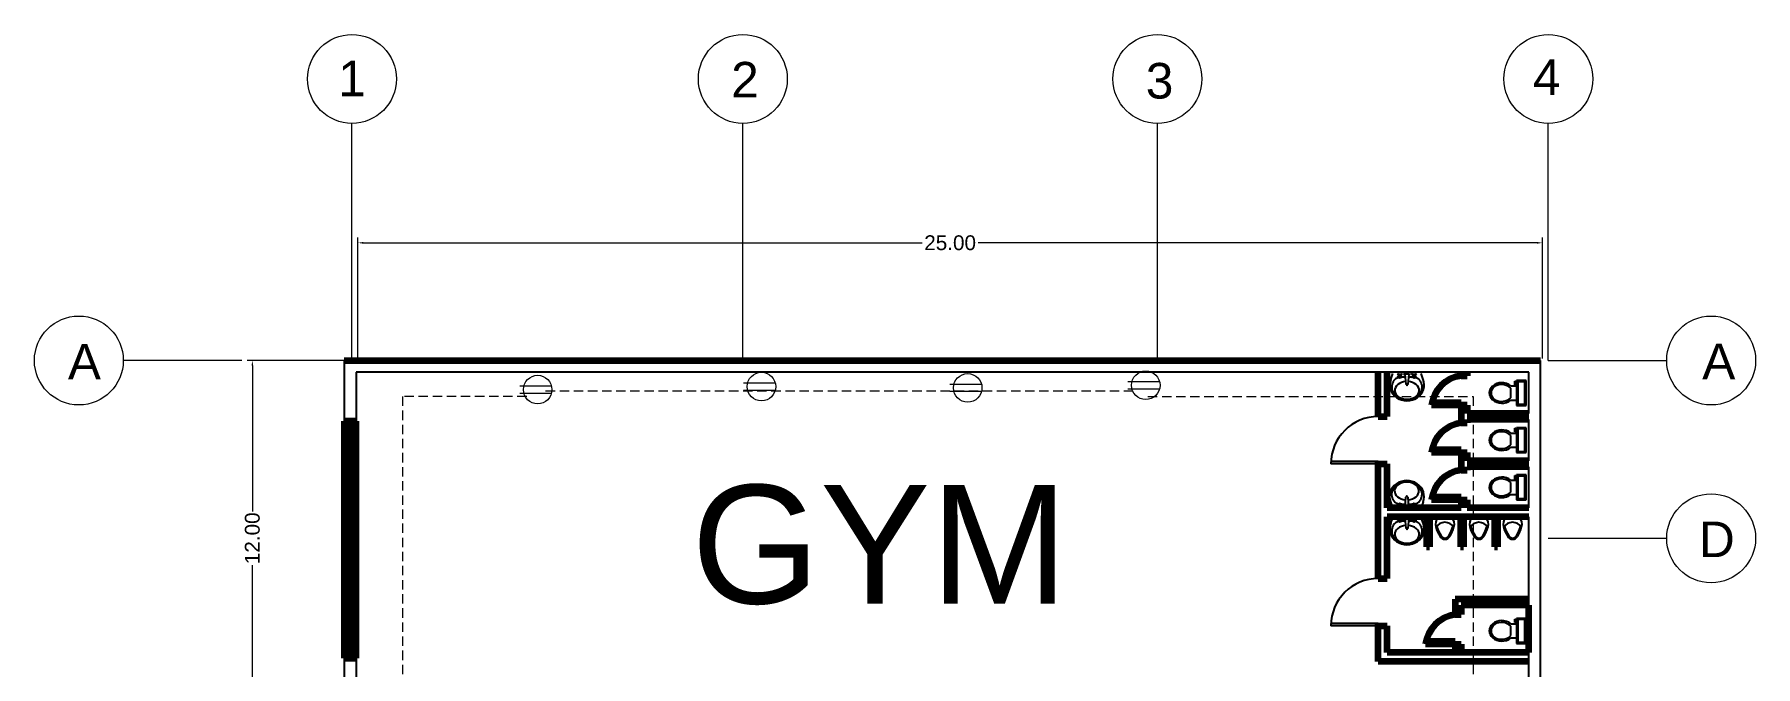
# Model space of a CAD drawing. Header units: millimetres. Extents: x 2391 to 3323, y 1596 to 2537.
# Drawn here: x 2747.3 to 2805.4, y 2285.2 to 2306.5 of the extents above; entities that cross this region are included whole.
import ezdxf

# ---------------------------------------------------------------- set-up
doc = ezdxf.new("R2010")
doc.units = ezdxf.units.MM
doc.linetypes.add('DASHED2', pattern=[9.525, 6.35, -3.175])
doc.layers.get('Defpoints').update_dxf_attribs({"color": 115})
for name, color, linetype in [('dimensions', 203, 'Continuous'), ('doors', 31, 'Continuous'), ('doors and windows schedule', 11, 'Continuous'), ('Electrical symbols', 81, 'Continuous'), ('exterior wall', 140, 'Continuous'), ('interior wall', 191, 'Continuous'), ('Lightning text', 211, 'Continuous'), ('TEXT', 130, 'Continuous'), ('windows', 241, 'Continuous')]:
    doc.layers.add(name, color=color, linetype=linetype)
doc.styles.get("Standard").update_dxf_attribs({"font": 'arial.ttf'})

msp = doc.modelspace()

# ---------------------------------------------------------------- linework, layer by layer
at = {"color": 0, "linetype": 'ByBlock'}
for p, q in [((2793.068, 2294.84), (2793.133, 2295.036)), ((2793.127, 2294.719), (2793.12, 2294.696)), ((2793.136, 2294.74), (2793.127, 2294.719)), ((2793.145, 2294.76), (2793.136, 2294.74)), ((2793.136, 2294.74), (2793.136, 2294.74)), ((2793.155, 2294.778), (2793.145, 2294.76)), ((2793.166, 2294.795), (2793.155, 2294.778)), ((2793.178, 2294.81), (2793.166, 2294.795)), ((2793.191, 2294.824), (2793.178, 2294.81)), ((2793.204, 2294.837), (2793.191, 2294.824)), ((2793.218, 2294.848), (2793.204, 2294.837)), ((2793.233, 2294.858), (2793.218, 2294.848)), ((2793.248, 2294.867), (2793.233, 2294.858)), ((2793.233, 2294.858), (2793.233, 2294.858)), ((2793.264, 2294.875), (2793.248, 2294.867)), ((2793.281, 2294.882), (2793.264, 2294.875)), ((2793.279, 2295.036), (2793.297, 2295.025)), ((2793.297, 2294.889), (2793.281, 2294.882)), ((2793.297, 2295.025), (2793.313, 2295.019)), ((2793.315, 2294.894), (2793.297, 2294.889)), ((2793.3, 2294.936), (2793.298, 2294.929)), ((2793.298, 2294.929), (2793.3, 2294.921)), ((2793.305, 2294.942), (2793.3, 2294.936)), ((2793.3, 2294.921), (2793.305, 2294.916)), ((2793.313, 2294.944), (2793.305, 2294.942)), ((2793.305, 2294.916), (2793.313, 2294.914)), ((2793.313, 2295.019), (2793.433, 2295.019)), ((2793.326, 2295.013), (2793.313, 2295.019)), ((2793.32, 2294.942), (2793.313, 2294.944)), ((2793.313, 2294.914), (2793.32, 2294.916)), ((2793.332, 2294.898), (2793.315, 2294.894)), ((2793.326, 2294.936), (2793.32, 2294.942)), ((2793.32, 2294.916), (2793.326, 2294.921)), ((2793.337, 2295.005), (2793.326, 2295.013)), ((2793.343, 2294.936), (2793.326, 2294.936)), ((2793.328, 2294.929), (2793.326, 2294.936)), ((2793.326, 2294.921), (2793.328, 2294.929)), ((2793.343, 2294.921), (2793.326, 2294.921)), ((2793.349, 2294.902), (2793.332, 2294.898)), ((2793.345, 2294.993), (2793.337, 2295.005)), ((2793.403, 2294.996), (2793.343, 2294.996)), ((2793.345, 2294.944), (2793.343, 2294.929)), ((2793.343, 2294.929), (2793.345, 2294.913)), ((2793.349, 2294.98), (2793.345, 2294.993)), ((2793.35, 2294.959), (2793.345, 2294.944)), ((2793.345, 2294.913), (2793.35, 2294.899)), ((2793.35, 2294.966), (2793.349, 2294.98)), ((2793.395, 2294.966), (2793.35, 2294.966)), ((2793.35, 2294.966), (2793.35, 2294.959)), ((2793.35, 2294.959), (2793.395, 2294.959)), ((2793.35, 2294.899), (2793.361, 2294.893)), ((2793.36, 2294.936), (2793.358, 2294.929)), ((2793.358, 2294.929), (2793.36, 2294.921)), ((2793.365, 2294.942), (2793.36, 2294.936)), ((2793.36, 2294.921), (2793.365, 2294.916)), ((2793.361, 2294.893), (2793.373, 2294.891)), ((2793.373, 2294.944), (2793.365, 2294.942)), ((2793.365, 2294.916), (2793.373, 2294.914)), ((2793.38, 2294.942), (2793.373, 2294.944)), ((2793.373, 2294.914), (2793.38, 2294.916)), ((2793.373, 2294.891), (2793.385, 2294.893)), ((2793.386, 2294.936), (2793.38, 2294.942)), ((2793.38, 2294.916), (2793.386, 2294.921)), ((2793.385, 2294.893), (2793.395, 2294.899)), ((2793.388, 2294.929), (2793.386, 2294.936)), ((2793.386, 2294.921), (2793.388, 2294.929)), ((2793.396, 2294.979), (2793.395, 2294.966)), ((2793.395, 2294.959), (2793.395, 2294.966)), ((2793.401, 2294.944), (2793.395, 2294.959)), ((2793.395, 2294.899), (2793.401, 2294.913)), ((2793.4, 2294.991), (2793.396, 2294.979)), ((2793.402, 2294.909), (2793.399, 2294.909)), ((2793.407, 2295.002), (2793.4, 2294.991)), ((2793.403, 2294.929), (2793.401, 2294.944)), ((2793.401, 2294.913), (2793.403, 2294.929)), ((2793.419, 2294.91), (2793.402, 2294.909)), ((2793.403, 2294.936), (2793.42, 2294.936)), ((2793.42, 2294.921), (2793.403, 2294.921)), ((2793.417, 2295.01), (2793.407, 2295.002)), ((2793.428, 2295.016), (2793.417, 2295.01)), ((2793.42, 2294.936), (2793.418, 2294.929)), ((2793.418, 2294.929), (2793.42, 2294.921)), ((2793.436, 2294.911), (2793.419, 2294.91)), ((2793.425, 2294.942), (2793.42, 2294.936)), ((2793.42, 2294.921), (2793.425, 2294.916)), ((2793.433, 2294.944), (2793.425, 2294.942)), ((2793.425, 2294.916), (2793.433, 2294.914)), ((2793.44, 2295.019), (2793.428, 2295.016)), ((2793.433, 2295.019), (2793.445, 2295.02)), ((2793.44, 2294.942), (2793.433, 2294.944)), ((2793.433, 2294.914), (2793.44, 2294.916)), ((2793.453, 2294.912), (2793.436, 2294.911)), ((2793.446, 2294.936), (2793.44, 2294.942)), ((2793.44, 2294.916), (2793.446, 2294.921)), ((2793.445, 2295.02), (2793.455, 2295.025)), ((2793.448, 2294.929), (2793.446, 2294.936)), ((2793.446, 2294.921), (2793.448, 2294.929)), ((2793.469, 2294.912), (2793.453, 2294.912)), ((2793.455, 2295.025), (2793.465, 2295.036)), ((2793.485, 2294.912), (2793.469, 2294.912)), ((2793.501, 2294.912), (2793.485, 2294.912)), ((2793.495, 2295.036), (2793.496, 2295.029)), ((2793.496, 2295.029), (2793.499, 2295.022)), ((2793.499, 2295.022), (2793.504, 2295.017)), ((2793.501, 2294.912), (2793.501, 2294.912)), ((2793.516, 2294.912), (2793.501, 2294.912)), ((2793.504, 2295.017), (2793.511, 2295.014)), ((2793.511, 2295.014), (2793.518, 2295.014)), ((2793.531, 2294.912), (2793.516, 2294.912)), ((2793.556, 2295.014), (2793.518, 2295.014)), ((2793.546, 2294.912), (2793.531, 2294.912)), ((2793.565, 2294.912), (2793.546, 2294.912)), ((2793.676, 2295.014), (2793.556, 2295.014)), ((2793.585, 2294.676), (2793.556, 2295.014)), ((2793.676, 2295.014), (2793.646, 2294.676)), ((2793.684, 2294.912), (2793.667, 2294.912)), ((2793.676, 2295.014), (2793.706, 2295.014)), ((2793.7, 2294.912), (2793.684, 2294.912)), ((2793.716, 2294.912), (2793.7, 2294.912)), ((2793.706, 2295.014), (2793.713, 2295.013)), ((2793.713, 2295.013), (2793.72, 2295.016)), ((2793.732, 2294.912), (2793.716, 2294.912)), ((2793.72, 2295.016), (2793.725, 2295.022)), ((2793.725, 2295.022), (2793.728, 2295.029)), ((2793.728, 2295.029), (2793.728, 2295.036)), ((2793.747, 2294.912), (2793.732, 2294.912)), ((2793.747, 2294.912), (2793.747, 2294.912)), ((2793.763, 2294.912), (2793.747, 2294.912)), ((2793.759, 2295.036), (2793.777, 2295.025)), ((2793.778, 2294.912), (2793.763, 2294.912)), ((2793.777, 2295.025), (2793.793, 2295.019)), ((2793.78, 2294.936), (2793.778, 2294.929)), ((2793.778, 2294.929), (2793.78, 2294.921)), ((2793.793, 2294.911), (2793.778, 2294.912)), ((2793.786, 2294.942), (2793.78, 2294.936)), ((2793.78, 2294.921), (2793.786, 2294.916)), ((2793.793, 2294.944), (2793.786, 2294.942)), ((2793.786, 2294.916), (2793.793, 2294.914)), ((2793.793, 2295.019), (2793.913, 2295.019)), ((2793.806, 2295.013), (2793.793, 2295.019)), ((2793.801, 2294.942), (2793.793, 2294.944)), ((2793.793, 2294.914), (2793.801, 2294.916)), ((2793.807, 2294.911), (2793.793, 2294.911)), ((2793.806, 2294.936), (2793.801, 2294.942)), ((2793.801, 2294.916), (2793.806, 2294.921)), ((2793.817, 2295.005), (2793.806, 2295.013)), ((2793.808, 2294.929), (2793.806, 2294.936)), ((2793.824, 2294.936), (2793.806, 2294.936)), ((2793.806, 2294.921), (2793.808, 2294.929)), ((2793.824, 2294.921), (2793.806, 2294.921)), ((2793.826, 2294.91), (2793.807, 2294.911)), ((2793.825, 2294.993), (2793.817, 2295.005)), ((2793.883, 2294.996), (2793.823, 2294.996)), ((2793.825, 2294.944), (2793.823, 2294.929)), ((2793.823, 2294.929), (2793.825, 2294.913)), ((2793.83, 2294.98), (2793.825, 2294.993)), ((2793.831, 2294.959), (2793.825, 2294.944)), ((2793.825, 2294.913), (2793.831, 2294.899)), ((2793.831, 2294.966), (2793.83, 2294.98)), ((2793.876, 2294.966), (2793.831, 2294.966)), ((2793.831, 2294.966), (2793.831, 2294.959)), ((2793.831, 2294.959), (2793.876, 2294.959)), ((2793.831, 2294.899), (2793.841, 2294.893)), ((2793.84, 2294.936), (2793.838, 2294.929)), ((2793.838, 2294.929), (2793.84, 2294.921)), ((2793.846, 2294.942), (2793.84, 2294.936)), ((2793.84, 2294.921), (2793.846, 2294.916)), ((2793.841, 2294.893), (2793.853, 2294.891)), ((2793.853, 2294.944), (2793.846, 2294.942)), ((2793.846, 2294.916), (2793.853, 2294.914)), ((2793.861, 2294.942), (2793.853, 2294.944)), ((2793.853, 2294.914), (2793.861, 2294.916)), ((2793.853, 2294.891), (2793.865, 2294.893)), ((2793.866, 2294.936), (2793.861, 2294.942)), ((2793.861, 2294.916), (2793.866, 2294.921)), ((2793.865, 2294.893), (2793.876, 2294.899)), ((2793.868, 2294.929), (2793.866, 2294.936)), ((2793.866, 2294.921), (2793.868, 2294.929)), ((2793.88, 2294.991), (2793.876, 2294.979)), ((2793.876, 2294.979), (2793.876, 2294.966)), ((2793.876, 2294.959), (2793.876, 2294.966)), ((2793.881, 2294.944), (2793.876, 2294.959)), ((2793.876, 2294.899), (2793.881, 2294.913)), ((2793.884, 2294.902), (2793.877, 2294.903)), ((2793.887, 2295.002), (2793.88, 2294.991)), ((2793.883, 2294.929), (2793.881, 2294.944)), ((2793.881, 2294.913), (2793.883, 2294.929)), ((2793.883, 2294.936), (2793.9, 2294.936)), ((2793.9, 2294.921), (2793.883, 2294.921)), ((2793.901, 2294.898), (2793.884, 2294.902)), ((2793.897, 2295.01), (2793.887, 2295.002)), ((2793.908, 2295.016), (2793.897, 2295.01)), ((2793.9, 2294.936), (2793.898, 2294.929)), ((2793.898, 2294.929), (2793.9, 2294.921)), ((2793.906, 2294.942), (2793.9, 2294.936)), ((2793.9, 2294.921), (2793.906, 2294.916)), ((2793.917, 2294.894), (2793.901, 2294.898)), ((2793.913, 2294.944), (2793.906, 2294.942)), ((2793.906, 2294.916), (2793.913, 2294.914)), ((2793.921, 2295.019), (2793.908, 2295.016)), ((2793.913, 2295.019), (2793.925, 2295.02)), ((2793.921, 2294.942), (2793.913, 2294.944)), ((2793.913, 2294.914), (2793.921, 2294.916)), ((2793.934, 2294.889), (2793.917, 2294.894)), ((2793.926, 2294.936), (2793.921, 2294.942)), ((2793.921, 2294.916), (2793.926, 2294.921)), ((2793.925, 2295.02), (2793.935, 2295.025)), ((2793.928, 2294.929), (2793.926, 2294.936)), ((2793.926, 2294.921), (2793.928, 2294.929)), ((2793.951, 2294.882), (2793.934, 2294.889)), ((2793.935, 2295.025), (2793.945, 2295.036)), ((2793.967, 2294.875), (2793.951, 2294.882)), ((2793.983, 2294.867), (2793.967, 2294.875)), ((2793.998, 2294.858), (2793.983, 2294.867)), ((2793.998, 2294.858), (2793.998, 2294.858)), ((2794.013, 2294.848), (2793.998, 2294.858)), ((2794.027, 2294.837), (2794.013, 2294.848)), ((2794.041, 2294.824), (2794.027, 2294.837)), ((2794.053, 2294.81), (2794.041, 2294.824)), ((2794.065, 2294.795), (2794.053, 2294.81)), ((2794.076, 2294.778), (2794.065, 2294.795)), ((2794.086, 2294.76), (2794.076, 2294.778)), ((2794.095, 2294.74), (2794.086, 2294.76)), ((2794.095, 2294.74), (2794.095, 2294.74)), ((2794.104, 2294.719), (2794.095, 2294.74)), ((2794.163, 2294.84), (2794.098, 2295.036)), ((2794.111, 2294.696), (2794.104, 2294.719)), ((2797.257, 2294.782), (2797.297, 2294.782)), ((2797.257, 2294.662), (2797.257, 2294.782)), ((2797.297, 2294.782), (2797.297, 2294.702)), ((2797.317, 2294.802), (2797.317, 2293.962)), ((2797.637, 2294.802), (2797.317, 2294.802)), ((2797.357, 2294.722), (2797.357, 2294.042)), ((2797.557, 2294.762), (2797.397, 2294.762)), ((2797.597, 2294.042), (2797.597, 2294.722)), ((2797.637, 2293.962), (2797.637, 2294.802)), ((2793.1, 2294.594), (2793.099, 2294.581)), ((2793.103, 2294.621), (2793.1, 2294.594)), ((2793.108, 2294.647), (2793.103, 2294.621)), ((2793.113, 2294.672), (2793.108, 2294.647)), ((2793.12, 2294.696), (2793.113, 2294.672)), ((2793.585, 2294.676), (2793.587, 2294.667)), ((2793.587, 2294.667), (2793.591, 2294.658)), ((2793.591, 2294.658), (2793.598, 2294.652)), ((2793.598, 2294.652), (2793.606, 2294.648)), ((2793.606, 2294.648), (2793.616, 2294.646)), ((2793.616, 2294.646), (2793.625, 2294.648)), ((2793.625, 2294.648), (2793.633, 2294.652)), ((2793.633, 2294.652), (2793.64, 2294.658)), ((2793.64, 2294.658), (2793.644, 2294.667)), ((2793.644, 2294.667), (2793.646, 2294.676)), ((2794.118, 2294.672), (2794.111, 2294.696)), ((2794.124, 2294.647), (2794.118, 2294.672)), ((2794.128, 2294.621), (2794.124, 2294.647)), ((2794.131, 2294.594), (2794.128, 2294.621)), ((2794.132, 2294.581), (2794.131, 2294.594)), ((2797.123, 2294.622), (2797.317, 2294.622)), ((2797.123, 2294.222), (2797.123, 2294.542)), ((2797.123, 2294.142), (2797.317, 2294.142)), ((2797.317, 2294.662), (2797.257, 2294.662)), ((2797.297, 2294.702), (2797.317, 2294.702)), ((2797.317, 2293.962), (2797.637, 2293.962)), ((2797.397, 2294.002), (2797.557, 2294.002)), ((2797.123, 2293.03), (2797.317, 2293.03)), ((2797.257, 2293.19), (2797.297, 2293.19)), ((2797.257, 2293.07), (2797.257, 2293.19)), ((2797.317, 2293.07), (2797.257, 2293.07)), ((2797.297, 2293.19), (2797.297, 2293.11)), ((2797.297, 2293.11), (2797.317, 2293.11)), ((2797.317, 2293.21), (2797.317, 2292.37)), ((2797.637, 2293.21), (2797.317, 2293.21)), ((2797.357, 2293.13), (2797.357, 2292.45)), ((2797.557, 2293.17), (2797.397, 2293.17)), ((2797.597, 2292.45), (2797.597, 2293.13)), ((2797.637, 2292.37), (2797.637, 2293.21)), ((2797.123, 2292.63), (2797.123, 2292.95)), ((2797.123, 2292.55), (2797.317, 2292.55)), ((2797.397, 2292.41), (2797.557, 2292.41)), ((2797.317, 2292.37), (2797.637, 2292.37)), ((2797.123, 2291.438), (2797.317, 2291.438)), ((2797.123, 2291.038), (2797.123, 2291.358)), ((2797.257, 2291.598), (2797.297, 2291.598)), ((2797.257, 2291.478), (2797.257, 2291.598)), ((2797.317, 2291.478), (2797.257, 2291.478)), ((2797.297, 2291.598), (2797.297, 2291.518)), ((2797.297, 2291.518), (2797.317, 2291.518)), ((2797.317, 2291.618), (2797.317, 2290.778)), ((2797.637, 2291.618), (2797.317, 2291.618)), ((2797.357, 2291.538), (2797.357, 2290.858)), ((2797.557, 2291.578), (2797.397, 2291.578)), ((2797.597, 2290.858), (2797.597, 2291.538)), ((2797.637, 2290.778), (2797.637, 2291.618)), ((2793.062, 2290.705), (2793.127, 2290.509)), ((2793.093, 2290.964), (2793.094, 2290.951)), ((2793.094, 2290.951), (2793.097, 2290.925)), ((2793.097, 2290.925), (2793.102, 2290.899)), ((2793.102, 2290.899), (2793.107, 2290.874)), ((2793.107, 2290.874), (2793.114, 2290.85)), ((2793.114, 2290.85), (2793.121, 2290.827)), ((2793.121, 2290.827), (2793.13, 2290.805)), ((2793.13, 2290.805), (2793.139, 2290.785)), ((2793.13, 2290.805), (2793.13, 2290.805)), ((2793.139, 2290.785), (2793.149, 2290.767)), ((2793.149, 2290.767), (2793.16, 2290.751)), ((2793.16, 2290.751), (2793.172, 2290.735)), ((2793.172, 2290.735), (2793.185, 2290.721)), ((2793.185, 2290.721), (2793.198, 2290.709)), ((2793.198, 2290.709), (2793.212, 2290.698)), ((2793.212, 2290.698), (2793.227, 2290.687)), ((2793.227, 2290.687), (2793.242, 2290.678)), ((2793.227, 2290.687), (2793.227, 2290.687)), ((2793.242, 2290.678), (2793.258, 2290.67)), ((2793.258, 2290.67), (2793.274, 2290.663)), ((2793.274, 2290.663), (2793.291, 2290.657)), ((2793.291, 2290.657), (2793.308, 2290.652)), ((2793.308, 2290.652), (2793.324, 2290.647)), ((2793.324, 2290.647), (2793.341, 2290.643)), ((2793.341, 2290.643), (2793.348, 2290.642)), ((2793.35, 2290.647), (2793.344, 2290.632)), ((2793.36, 2290.652), (2793.35, 2290.647)), ((2793.372, 2290.654), (2793.36, 2290.652)), ((2793.384, 2290.652), (2793.372, 2290.654)), ((2793.395, 2290.647), (2793.384, 2290.652)), ((2793.4, 2290.632), (2793.395, 2290.647)), ((2793.55, 2290.532), (2793.58, 2290.869)), ((2793.581, 2290.879), (2793.58, 2290.869)), ((2793.585, 2290.887), (2793.581, 2290.879)), ((2793.592, 2290.894), (2793.585, 2290.887)), ((2793.6, 2290.898), (2793.592, 2290.894)), ((2793.61, 2290.899), (2793.6, 2290.898)), ((2793.619, 2290.898), (2793.61, 2290.899)), ((2793.627, 2290.894), (2793.619, 2290.898)), ((2793.634, 2290.887), (2793.627, 2290.894)), ((2793.638, 2290.879), (2793.634, 2290.887)), ((2793.64, 2290.869), (2793.638, 2290.879)), ((2793.64, 2290.869), (2793.67, 2290.532)), ((2793.83, 2290.647), (2793.824, 2290.632)), ((2793.84, 2290.652), (2793.83, 2290.647)), ((2793.852, 2290.654), (2793.84, 2290.652)), ((2793.864, 2290.652), (2793.852, 2290.654)), ((2793.875, 2290.647), (2793.864, 2290.652)), ((2793.88, 2290.632), (2793.875, 2290.647)), ((2793.876, 2290.643), (2793.893, 2290.647)), ((2793.893, 2290.647), (2793.911, 2290.652)), ((2793.911, 2290.652), (2793.928, 2290.657)), ((2793.928, 2290.657), (2793.945, 2290.663)), ((2793.945, 2290.663), (2793.961, 2290.67)), ((2793.961, 2290.67), (2793.977, 2290.678)), ((2793.977, 2290.678), (2793.993, 2290.687)), ((2793.993, 2290.687), (2794.007, 2290.698)), ((2793.993, 2290.687), (2793.993, 2290.687)), ((2794.007, 2290.698), (2794.021, 2290.709)), ((2794.021, 2290.709), (2794.035, 2290.721)), ((2794.035, 2290.721), (2794.047, 2290.735)), ((2794.047, 2290.735), (2794.059, 2290.751)), ((2794.059, 2290.751), (2794.07, 2290.767)), ((2794.07, 2290.767), (2794.08, 2290.785)), ((2794.08, 2290.785), (2794.09, 2290.805)), ((2794.09, 2290.805), (2794.098, 2290.827)), ((2794.09, 2290.805), (2794.09, 2290.805)), ((2794.158, 2290.705), (2794.092, 2290.509)), ((2794.098, 2290.827), (2794.106, 2290.85)), ((2794.106, 2290.85), (2794.112, 2290.874)), ((2794.112, 2290.874), (2794.118, 2290.899)), ((2794.118, 2290.899), (2794.122, 2290.925)), ((2794.122, 2290.925), (2794.125, 2290.951)), ((2794.125, 2290.951), (2794.127, 2290.964)), ((2797.123, 2290.958), (2797.317, 2290.958)), ((2797.317, 2290.778), (2797.637, 2290.778)), ((2797.397, 2290.818), (2797.557, 2290.818)), ((2793.068, 2289.984), (2793.133, 2290.18)), ((2793.279, 2290.18), (2793.297, 2290.169)), ((2793.29, 2290.52), (2793.28, 2290.509)), ((2793.3, 2290.526), (2793.29, 2290.52)), ((2793.299, 2290.624), (2793.297, 2290.617)), ((2793.297, 2290.617), (2793.299, 2290.609)), ((2793.297, 2290.169), (2793.313, 2290.163)), ((2793.3, 2290.08), (2793.298, 2290.073)), ((2793.298, 2290.073), (2793.3, 2290.065)), ((2793.305, 2290.63), (2793.299, 2290.624)), ((2793.299, 2290.609), (2793.305, 2290.604)), ((2793.312, 2290.527), (2793.3, 2290.526)), ((2793.305, 2290.086), (2793.3, 2290.08)), ((2793.3, 2290.065), (2793.305, 2290.06)), ((2793.312, 2290.632), (2793.305, 2290.63)), ((2793.305, 2290.604), (2793.312, 2290.602)), ((2793.305, 2290.527), (2793.317, 2290.529)), ((2793.313, 2290.088), (2793.305, 2290.086)), ((2793.32, 2290.63), (2793.312, 2290.632)), ((2793.312, 2290.602), (2793.32, 2290.604)), ((2793.432, 2290.527), (2793.312, 2290.527)), ((2793.313, 2290.163), (2793.433, 2290.163)), ((2793.326, 2290.157), (2793.313, 2290.163)), ((2793.32, 2290.086), (2793.313, 2290.088)), ((2793.317, 2290.529), (2793.328, 2290.535)), ((2793.325, 2290.624), (2793.32, 2290.63)), ((2793.32, 2290.604), (2793.325, 2290.609)), ((2793.326, 2290.08), (2793.32, 2290.086)), ((2793.32, 2290.06), (2793.326, 2290.065)), ((2793.325, 2290.624), (2793.343, 2290.624)), ((2793.327, 2290.617), (2793.325, 2290.624)), ((2793.325, 2290.609), (2793.327, 2290.617)), ((2793.343, 2290.609), (2793.325, 2290.609)), ((2793.337, 2290.149), (2793.326, 2290.157)), ((2793.343, 2290.08), (2793.326, 2290.08)), ((2793.328, 2290.073), (2793.326, 2290.08)), ((2793.326, 2290.065), (2793.328, 2290.073)), ((2793.343, 2290.065), (2793.326, 2290.065)), ((2793.328, 2290.535), (2793.338, 2290.544)), ((2793.345, 2290.137), (2793.337, 2290.149)), ((2793.338, 2290.544), (2793.345, 2290.554)), ((2793.344, 2290.632), (2793.342, 2290.617)), ((2793.342, 2290.617), (2793.344, 2290.601)), ((2793.342, 2290.549), (2793.402, 2290.549)), ((2793.403, 2290.14), (2793.343, 2290.14)), ((2793.345, 2290.088), (2793.343, 2290.073)), ((2793.343, 2290.073), (2793.345, 2290.057)), ((2793.344, 2290.601), (2793.35, 2290.587)), ((2793.345, 2290.554), (2793.349, 2290.567)), ((2793.349, 2290.124), (2793.345, 2290.137)), ((2793.35, 2290.103), (2793.345, 2290.088)), ((2793.349, 2290.567), (2793.35, 2290.579)), ((2793.35, 2290.11), (2793.349, 2290.124)), ((2793.395, 2290.587), (2793.35, 2290.587)), ((2793.35, 2290.587), (2793.35, 2290.579)), ((2793.35, 2290.579), (2793.395, 2290.579)), ((2793.395, 2290.11), (2793.35, 2290.11)), ((2793.35, 2290.11), (2793.35, 2290.103)), ((2793.35, 2290.103), (2793.395, 2290.103)), ((2793.359, 2290.624), (2793.357, 2290.617)), ((2793.357, 2290.617), (2793.359, 2290.609)), ((2793.36, 2290.08), (2793.358, 2290.073)), ((2793.358, 2290.073), (2793.36, 2290.065)), ((2793.365, 2290.63), (2793.359, 2290.624)), ((2793.359, 2290.609), (2793.365, 2290.604)), ((2793.365, 2290.086), (2793.36, 2290.08)), ((2793.36, 2290.065), (2793.365, 2290.06)), ((2793.372, 2290.632), (2793.365, 2290.63)), ((2793.365, 2290.604), (2793.372, 2290.602)), ((2793.373, 2290.088), (2793.365, 2290.086)), ((2793.38, 2290.63), (2793.372, 2290.632)), ((2793.372, 2290.602), (2793.38, 2290.604)), ((2793.38, 2290.086), (2793.373, 2290.088)), ((2793.385, 2290.624), (2793.38, 2290.63)), ((2793.38, 2290.604), (2793.385, 2290.609)), ((2793.386, 2290.08), (2793.38, 2290.086)), ((2793.38, 2290.06), (2793.386, 2290.065)), ((2793.387, 2290.617), (2793.385, 2290.624)), ((2793.385, 2290.609), (2793.387, 2290.617)), ((2793.388, 2290.073), (2793.386, 2290.08)), ((2793.386, 2290.065), (2793.388, 2290.073)), ((2793.395, 2290.587), (2793.4, 2290.601)), ((2793.395, 2290.579), (2793.395, 2290.587)), ((2793.395, 2290.579), (2793.396, 2290.565)), ((2793.396, 2290.123), (2793.395, 2290.11)), ((2793.395, 2290.103), (2793.395, 2290.11)), ((2793.401, 2290.088), (2793.395, 2290.103)), ((2793.396, 2290.565), (2793.4, 2290.552)), ((2793.4, 2290.135), (2793.396, 2290.123)), ((2793.399, 2290.636), (2793.418, 2290.635)), ((2793.402, 2290.617), (2793.4, 2290.632)), ((2793.4, 2290.601), (2793.402, 2290.617)), ((2793.4, 2290.552), (2793.408, 2290.541)), ((2793.407, 2290.146), (2793.4, 2290.135)), ((2793.403, 2290.073), (2793.401, 2290.088)), ((2793.401, 2290.057), (2793.403, 2290.073)), ((2793.402, 2290.624), (2793.419, 2290.624)), ((2793.402, 2290.609), (2793.419, 2290.609)), ((2793.403, 2290.08), (2793.42, 2290.08)), ((2793.42, 2290.065), (2793.403, 2290.065)), ((2793.417, 2290.154), (2793.407, 2290.146)), ((2793.408, 2290.541), (2793.419, 2290.532)), ((2793.419, 2290.624), (2793.417, 2290.617)), ((2793.417, 2290.617), (2793.419, 2290.609)), ((2793.428, 2290.16), (2793.417, 2290.154)), ((2793.418, 2290.635), (2793.433, 2290.634)), ((2793.42, 2290.08), (2793.418, 2290.073)), ((2793.418, 2290.073), (2793.42, 2290.065)), ((2793.425, 2290.63), (2793.419, 2290.624)), ((2793.419, 2290.609), (2793.425, 2290.604)), ((2793.419, 2290.532), (2793.432, 2290.527)), ((2793.425, 2290.086), (2793.42, 2290.08)), ((2793.42, 2290.065), (2793.425, 2290.06)), ((2793.432, 2290.632), (2793.425, 2290.63)), ((2793.425, 2290.604), (2793.432, 2290.602)), ((2793.433, 2290.088), (2793.425, 2290.086)), ((2793.44, 2290.163), (2793.428, 2290.16)), ((2793.44, 2290.63), (2793.432, 2290.632)), ((2793.432, 2290.602), (2793.44, 2290.604)), ((2793.448, 2290.521), (2793.432, 2290.527)), ((2793.433, 2290.634), (2793.447, 2290.634)), ((2793.433, 2290.163), (2793.445, 2290.164)), ((2793.44, 2290.086), (2793.433, 2290.088)), ((2793.445, 2290.624), (2793.44, 2290.63)), ((2793.44, 2290.604), (2793.445, 2290.609)), ((2793.446, 2290.08), (2793.44, 2290.086)), ((2793.44, 2290.06), (2793.446, 2290.065)), ((2793.447, 2290.617), (2793.445, 2290.624)), ((2793.445, 2290.609), (2793.447, 2290.617)), ((2793.445, 2290.164), (2793.455, 2290.169)), ((2793.448, 2290.073), (2793.446, 2290.08)), ((2793.446, 2290.065), (2793.448, 2290.073)), ((2793.447, 2290.634), (2793.462, 2290.634)), ((2793.466, 2290.509), (2793.448, 2290.521)), ((2793.455, 2290.169), (2793.465, 2290.18)), ((2793.462, 2290.634), (2793.478, 2290.634)), ((2793.478, 2290.634), (2793.493, 2290.634)), ((2793.478, 2290.634), (2793.478, 2290.634)), ((2793.493, 2290.634), (2793.509, 2290.634)), ((2793.495, 2290.18), (2793.496, 2290.173)), ((2793.496, 2290.173), (2793.499, 2290.166)), ((2793.5, 2290.524), (2793.497, 2290.517)), ((2793.497, 2290.517), (2793.497, 2290.509)), ((2793.499, 2290.166), (2793.504, 2290.161)), ((2793.505, 2290.529), (2793.5, 2290.524)), ((2793.504, 2290.161), (2793.511, 2290.158)), ((2793.512, 2290.532), (2793.505, 2290.529)), ((2793.509, 2290.634), (2793.525, 2290.634)), ((2793.511, 2290.158), (2793.518, 2290.158)), ((2793.52, 2290.532), (2793.512, 2290.532)), ((2793.556, 2290.158), (2793.518, 2290.158)), ((2793.55, 2290.532), (2793.52, 2290.532)), ((2793.525, 2290.634), (2793.542, 2290.634)), ((2793.542, 2290.634), (2793.559, 2290.634)), ((2793.55, 2290.532), (2793.67, 2290.532)), ((2793.676, 2290.158), (2793.556, 2290.158)), ((2793.585, 2289.82), (2793.556, 2290.158)), ((2793.676, 2290.158), (2793.646, 2289.82)), ((2793.661, 2290.633), (2793.679, 2290.633)), ((2793.67, 2290.532), (2793.707, 2290.532)), ((2793.676, 2290.158), (2793.706, 2290.158)), ((2793.679, 2290.633), (2793.694, 2290.633)), ((2793.694, 2290.633), (2793.709, 2290.633)), ((2793.706, 2290.158), (2793.713, 2290.157)), ((2793.715, 2290.532), (2793.707, 2290.532)), ((2793.709, 2290.633), (2793.724, 2290.633)), ((2793.713, 2290.157), (2793.72, 2290.16)), ((2793.721, 2290.529), (2793.715, 2290.532)), ((2793.72, 2290.16), (2793.725, 2290.166)), ((2793.726, 2290.523), (2793.721, 2290.529)), ((2793.724, 2290.633), (2793.74, 2290.633)), ((2793.724, 2290.633), (2793.724, 2290.633)), ((2793.725, 2290.166), (2793.728, 2290.173)), ((2793.729, 2290.517), (2793.726, 2290.523)), ((2793.728, 2290.173), (2793.728, 2290.18)), ((2793.73, 2290.509), (2793.729, 2290.517)), ((2793.74, 2290.633), (2793.756, 2290.634)), ((2793.756, 2290.634), (2793.773, 2290.634)), ((2793.759, 2290.18), (2793.777, 2290.169)), ((2793.77, 2290.52), (2793.76, 2290.509)), ((2793.781, 2290.526), (2793.77, 2290.52)), ((2793.773, 2290.634), (2793.789, 2290.634)), ((2793.779, 2290.624), (2793.777, 2290.617)), ((2793.777, 2290.617), (2793.779, 2290.609)), ((2793.777, 2290.169), (2793.793, 2290.163)), ((2793.78, 2290.08), (2793.778, 2290.073)), ((2793.778, 2290.073), (2793.78, 2290.065)), ((2793.785, 2290.63), (2793.779, 2290.624)), ((2793.779, 2290.609), (2793.785, 2290.604)), ((2793.786, 2290.086), (2793.78, 2290.08)), ((2793.78, 2290.065), (2793.786, 2290.06)), ((2793.792, 2290.527), (2793.781, 2290.526)), ((2793.792, 2290.632), (2793.785, 2290.63)), ((2793.785, 2290.604), (2793.792, 2290.602)), ((2793.785, 2290.527), (2793.797, 2290.529)), ((2793.793, 2290.088), (2793.786, 2290.086)), ((2793.789, 2290.634), (2793.806, 2290.635)), ((2793.8, 2290.63), (2793.792, 2290.632)), ((2793.792, 2290.602), (2793.8, 2290.604)), ((2793.912, 2290.527), (2793.792, 2290.527)), ((2793.793, 2290.163), (2793.913, 2290.163)), ((2793.806, 2290.157), (2793.793, 2290.163)), ((2793.801, 2290.086), (2793.793, 2290.088)), ((2793.797, 2290.529), (2793.809, 2290.535)), ((2793.805, 2290.624), (2793.8, 2290.63)), ((2793.8, 2290.604), (2793.805, 2290.609)), ((2793.806, 2290.08), (2793.801, 2290.086)), ((2793.801, 2290.06), (2793.806, 2290.065)), ((2793.807, 2290.617), (2793.805, 2290.624)), ((2793.805, 2290.624), (2793.823, 2290.624)), ((2793.805, 2290.609), (2793.807, 2290.617)), ((2793.823, 2290.609), (2793.805, 2290.609)), ((2793.806, 2290.635), (2793.823, 2290.636)), ((2793.817, 2290.149), (2793.806, 2290.157)), ((2793.808, 2290.073), (2793.806, 2290.08)), ((2793.824, 2290.08), (2793.806, 2290.08)), ((2793.806, 2290.065), (2793.808, 2290.073)), ((2793.824, 2290.065), (2793.806, 2290.065)), ((2793.809, 2290.535), (2793.818, 2290.544)), ((2793.825, 2290.137), (2793.817, 2290.149)), ((2793.818, 2290.544), (2793.825, 2290.554)), ((2793.824, 2290.632), (2793.822, 2290.617)), ((2793.822, 2290.617), (2793.824, 2290.601)), ((2793.822, 2290.549), (2793.882, 2290.549)), ((2793.823, 2290.636), (2793.826, 2290.637)), ((2793.883, 2290.14), (2793.823, 2290.14)), ((2793.825, 2290.088), (2793.823, 2290.073)), ((2793.823, 2290.073), (2793.825, 2290.057)), ((2793.824, 2290.601), (2793.83, 2290.587)), ((2793.825, 2290.554), (2793.829, 2290.567)), ((2793.83, 2290.124), (2793.825, 2290.137)), ((2793.831, 2290.103), (2793.825, 2290.088)), ((2793.829, 2290.567), (2793.83, 2290.579)), ((2793.875, 2290.587), (2793.83, 2290.587)), ((2793.83, 2290.587), (2793.83, 2290.579)), ((2793.83, 2290.579), (2793.875, 2290.579)), ((2793.831, 2290.11), (2793.83, 2290.124)), ((2793.876, 2290.11), (2793.831, 2290.11)), ((2793.831, 2290.11), (2793.831, 2290.103)), ((2793.831, 2290.103), (2793.876, 2290.103)), ((2793.839, 2290.624), (2793.837, 2290.617)), ((2793.837, 2290.617), (2793.839, 2290.609)), ((2793.84, 2290.08), (2793.838, 2290.073)), ((2793.838, 2290.073), (2793.84, 2290.065)), ((2793.845, 2290.63), (2793.839, 2290.624)), ((2793.839, 2290.609), (2793.845, 2290.604)), ((2793.846, 2290.086), (2793.84, 2290.08)), ((2793.84, 2290.065), (2793.846, 2290.06)), ((2793.852, 2290.632), (2793.845, 2290.63)), ((2793.845, 2290.604), (2793.852, 2290.602)), ((2793.853, 2290.088), (2793.846, 2290.086)), ((2793.86, 2290.63), (2793.852, 2290.632)), ((2793.852, 2290.602), (2793.86, 2290.604)), ((2793.861, 2290.086), (2793.853, 2290.088)), ((2793.865, 2290.624), (2793.86, 2290.63)), ((2793.86, 2290.604), (2793.865, 2290.609)), ((2793.866, 2290.08), (2793.861, 2290.086)), ((2793.861, 2290.06), (2793.866, 2290.065)), ((2793.867, 2290.617), (2793.865, 2290.624)), ((2793.865, 2290.609), (2793.867, 2290.617)), ((2793.868, 2290.073), (2793.866, 2290.08)), ((2793.866, 2290.065), (2793.868, 2290.073)), ((2793.875, 2290.587), (2793.88, 2290.601)), ((2793.875, 2290.579), (2793.875, 2290.587)), ((2793.875, 2290.579), (2793.876, 2290.565)), ((2793.876, 2290.565), (2793.881, 2290.552)), ((2793.88, 2290.135), (2793.876, 2290.123)), ((2793.876, 2290.123), (2793.876, 2290.11)), ((2793.876, 2290.103), (2793.876, 2290.11)), ((2793.881, 2290.088), (2793.876, 2290.103)), ((2793.882, 2290.617), (2793.88, 2290.632)), ((2793.88, 2290.601), (2793.882, 2290.617)), ((2793.887, 2290.146), (2793.88, 2290.135)), ((2793.881, 2290.552), (2793.889, 2290.541)), ((2793.883, 2290.073), (2793.881, 2290.088)), ((2793.881, 2290.057), (2793.883, 2290.073)), ((2793.882, 2290.624), (2793.899, 2290.624)), ((2793.882, 2290.609), (2793.899, 2290.609)), ((2793.883, 2290.08), (2793.9, 2290.08)), ((2793.9, 2290.065), (2793.883, 2290.065)), ((2793.897, 2290.154), (2793.887, 2290.146)), ((2793.889, 2290.541), (2793.899, 2290.532)), ((2793.899, 2290.624), (2793.897, 2290.617)), ((2793.897, 2290.617), (2793.899, 2290.609)), ((2793.908, 2290.16), (2793.897, 2290.154)), ((2793.9, 2290.08), (2793.898, 2290.073)), ((2793.898, 2290.073), (2793.9, 2290.065)), ((2793.905, 2290.63), (2793.899, 2290.624)), ((2793.899, 2290.609), (2793.905, 2290.604)), ((2793.899, 2290.532), (2793.912, 2290.527)), ((2793.906, 2290.086), (2793.9, 2290.08)), ((2793.9, 2290.065), (2793.906, 2290.06)), ((2793.912, 2290.632), (2793.905, 2290.63)), ((2793.905, 2290.604), (2793.912, 2290.602)), ((2793.913, 2290.088), (2793.906, 2290.086)), ((2793.921, 2290.163), (2793.908, 2290.16)), ((2793.92, 2290.63), (2793.912, 2290.632)), ((2793.912, 2290.602), (2793.92, 2290.604)), ((2793.928, 2290.521), (2793.912, 2290.527)), ((2793.913, 2290.163), (2793.925, 2290.164)), ((2793.921, 2290.086), (2793.913, 2290.088)), ((2793.925, 2290.624), (2793.92, 2290.63)), ((2793.92, 2290.604), (2793.925, 2290.609)), ((2793.926, 2290.08), (2793.921, 2290.086)), ((2793.921, 2290.06), (2793.926, 2290.065)), ((2793.927, 2290.617), (2793.925, 2290.624)), ((2793.925, 2290.609), (2793.927, 2290.617)), ((2793.925, 2290.164), (2793.935, 2290.169)), ((2793.928, 2290.073), (2793.926, 2290.08)), ((2793.926, 2290.065), (2793.928, 2290.073)), ((2793.946, 2290.509), (2793.928, 2290.521)), ((2793.935, 2290.169), (2793.945, 2290.18)), ((2794.163, 2289.984), (2794.098, 2290.18)), ((2795.122, 2290.181), (2794.669, 2290.181)), ((2796.271, 2290.181), (2795.818, 2290.181)), ((2797.407, 2290.181), (2796.954, 2290.181)), ((2793.1, 2289.739), (2793.099, 2289.725)), ((2793.103, 2289.765), (2793.1, 2289.739)), ((2793.108, 2289.791), (2793.103, 2289.765)), ((2793.113, 2289.816), (2793.108, 2289.791)), ((2793.12, 2289.84), (2793.113, 2289.816)), ((2793.127, 2289.863), (2793.12, 2289.84)), ((2793.136, 2289.884), (2793.127, 2289.863)), ((2793.145, 2289.904), (2793.136, 2289.884)), ((2793.136, 2289.884), (2793.136, 2289.884)), ((2793.155, 2289.922), (2793.145, 2289.904)), ((2793.166, 2289.939), (2793.155, 2289.922)), ((2793.178, 2289.954), (2793.166, 2289.939)), ((2793.191, 2289.968), (2793.178, 2289.954)), ((2793.204, 2289.981), (2793.191, 2289.968)), ((2793.218, 2289.992), (2793.204, 2289.981)), ((2793.233, 2290.002), (2793.218, 2289.992)), ((2793.248, 2290.011), (2793.233, 2290.002)), ((2793.233, 2290.002), (2793.233, 2290.002)), ((2793.264, 2290.019), (2793.248, 2290.011)), ((2793.281, 2290.027), (2793.264, 2290.019)), ((2793.297, 2290.033), (2793.281, 2290.027)), ((2793.315, 2290.038), (2793.297, 2290.033)), ((2793.305, 2290.06), (2793.313, 2290.058)), ((2793.313, 2290.058), (2793.32, 2290.06)), ((2793.332, 2290.043), (2793.315, 2290.038)), ((2793.349, 2290.046), (2793.332, 2290.043)), ((2793.345, 2290.057), (2793.35, 2290.043)), ((2793.35, 2290.043), (2793.361, 2290.037)), ((2793.361, 2290.037), (2793.373, 2290.035)), ((2793.365, 2290.06), (2793.373, 2290.058)), ((2793.373, 2290.058), (2793.38, 2290.06)), ((2793.373, 2290.035), (2793.385, 2290.037)), ((2793.385, 2290.037), (2793.395, 2290.043)), ((2793.395, 2290.043), (2793.401, 2290.057)), ((2793.402, 2290.053), (2793.399, 2290.053)), ((2793.419, 2290.055), (2793.402, 2290.053)), ((2793.436, 2290.055), (2793.419, 2290.055)), ((2793.425, 2290.06), (2793.433, 2290.058)), ((2793.433, 2290.058), (2793.44, 2290.06)), ((2793.453, 2290.056), (2793.436, 2290.055)), ((2793.469, 2290.056), (2793.453, 2290.056)), ((2793.485, 2290.056), (2793.469, 2290.056)), ((2793.501, 2290.056), (2793.485, 2290.056)), ((2793.501, 2290.056), (2793.501, 2290.056)), ((2793.516, 2290.056), (2793.501, 2290.056)), ((2793.531, 2290.056), (2793.516, 2290.056)), ((2793.546, 2290.056), (2793.531, 2290.056)), ((2793.565, 2290.056), (2793.546, 2290.056)), ((2793.585, 2289.82), (2793.587, 2289.811)), ((2793.587, 2289.811), (2793.591, 2289.802)), ((2793.591, 2289.802), (2793.598, 2289.796)), ((2793.598, 2289.796), (2793.606, 2289.792)), ((2793.606, 2289.792), (2793.616, 2289.79)), ((2793.616, 2289.79), (2793.625, 2289.792)), ((2793.625, 2289.792), (2793.633, 2289.796)), ((2793.633, 2289.796), (2793.64, 2289.802)), ((2793.64, 2289.802), (2793.644, 2289.811)), ((2793.644, 2289.811), (2793.646, 2289.82)), ((2793.684, 2290.056), (2793.667, 2290.056)), ((2793.7, 2290.056), (2793.684, 2290.056)), ((2793.716, 2290.056), (2793.7, 2290.056)), ((2793.732, 2290.056), (2793.716, 2290.056)), ((2793.747, 2290.056), (2793.732, 2290.056)), ((2793.747, 2290.056), (2793.747, 2290.056)), ((2793.763, 2290.056), (2793.747, 2290.056)), ((2793.778, 2290.056), (2793.763, 2290.056)), ((2793.793, 2290.055), (2793.778, 2290.056)), ((2793.786, 2290.06), (2793.793, 2290.058)), ((2793.793, 2290.058), (2793.801, 2290.06)), ((2793.807, 2290.055), (2793.793, 2290.055)), ((2793.826, 2290.054), (2793.807, 2290.055)), ((2793.825, 2290.057), (2793.831, 2290.043)), ((2793.831, 2290.043), (2793.841, 2290.037)), ((2793.841, 2290.037), (2793.853, 2290.035)), ((2793.846, 2290.06), (2793.853, 2290.058)), ((2793.853, 2290.058), (2793.861, 2290.06)), ((2793.853, 2290.035), (2793.865, 2290.037)), ((2793.865, 2290.037), (2793.876, 2290.043)), ((2793.876, 2290.043), (2793.881, 2290.057)), ((2793.884, 2290.046), (2793.877, 2290.047)), ((2793.901, 2290.043), (2793.884, 2290.046)), ((2793.917, 2290.038), (2793.901, 2290.043)), ((2793.906, 2290.06), (2793.913, 2290.058)), ((2793.913, 2290.058), (2793.921, 2290.06)), ((2793.934, 2290.033), (2793.917, 2290.038)), ((2793.951, 2290.027), (2793.934, 2290.033)), ((2793.967, 2290.019), (2793.951, 2290.027)), ((2793.983, 2290.011), (2793.967, 2290.019)), ((2793.998, 2290.002), (2793.983, 2290.011)), ((2793.998, 2290.002), (2793.998, 2290.002)), ((2794.013, 2289.992), (2793.998, 2290.002)), ((2794.027, 2289.981), (2794.013, 2289.992)), ((2794.041, 2289.968), (2794.027, 2289.981)), ((2794.053, 2289.954), (2794.041, 2289.968)), ((2794.065, 2289.939), (2794.053, 2289.954)), ((2794.076, 2289.922), (2794.065, 2289.939)), ((2794.086, 2289.904), (2794.076, 2289.922)), ((2794.095, 2289.884), (2794.086, 2289.904)), ((2794.095, 2289.884), (2794.095, 2289.884)), ((2794.104, 2289.863), (2794.095, 2289.884)), ((2794.111, 2289.84), (2794.104, 2289.863)), ((2794.118, 2289.816), (2794.111, 2289.84)), ((2794.124, 2289.791), (2794.118, 2289.816)), ((2794.128, 2289.765), (2794.124, 2289.791)), ((2794.131, 2289.739), (2794.128, 2289.765)), ((2794.132, 2289.725), (2794.131, 2289.739)), ((2797.123, 2286.595), (2797.317, 2286.595)), ((2797.257, 2286.755), (2797.297, 2286.755)), ((2797.257, 2286.635), (2797.257, 2286.755)), ((2797.317, 2286.635), (2797.257, 2286.635)), ((2797.297, 2286.755), (2797.297, 2286.675)), ((2797.297, 2286.675), (2797.317, 2286.675)), ((2797.317, 2286.775), (2797.317, 2285.935)), ((2797.637, 2286.775), (2797.317, 2286.775)), ((2797.357, 2286.695), (2797.357, 2286.015)), ((2797.557, 2286.735), (2797.397, 2286.735)), ((2797.597, 2286.015), (2797.597, 2286.695)), ((2797.637, 2285.935), (2797.637, 2286.775)), ((2797.123, 2286.195), (2797.123, 2286.515)), ((2797.123, 2286.115), (2797.317, 2286.115)), ((2797.317, 2285.935), (2797.637, 2285.935)), ((2797.397, 2285.975), (2797.557, 2285.975))]:
    msp.add_line(p, q, dxfattribs=at)
for centre, radius, start, end in [((2796.82, 2294.242), 0.487, 51.46911, 131.07891), ((2797.392, 2294.727), 0.0354, 81.8699, 188.1301), ((2797.562, 2294.727), 0.0354, 351.8699, 98.1301), ((2796.697, 2294.382), 0.3, 131.07891, 228.92086), ((2796.715, 2294.382), 0.26, 119.57645, 240.42328), ((2796.82, 2294.523), 0.487, 228.92086, 308.53071), ((2796.81, 2294.214), 0.453, 46.36773, 119.57645), ((2796.81, 2294.55), 0.453, 240.42328, 313.63209), ((2797.392, 2294.037), 0.0354, 171.8699, 278.1301), ((2797.562, 2294.037), 0.0354, 261.8699, 8.1301), ((2796.697, 2292.79), 0.3, 131.07891, 228.92086), ((2796.715, 2292.79), 0.26, 119.57645, 240.42328), ((2796.82, 2292.649), 0.487, 51.46911, 131.07891), ((2796.81, 2292.622), 0.453, 46.36773, 119.57645), ((2797.392, 2293.135), 0.0354, 81.8699, 188.1301), ((2797.562, 2293.135), 0.0354, 351.8699, 98.1301), ((2796.82, 2292.931), 0.487, 228.92086, 308.53071), ((2796.81, 2292.958), 0.453, 240.42328, 313.63209), ((2797.392, 2292.445), 0.0354, 171.8699, 278.1301), ((2797.562, 2292.445), 0.0354, 261.8699, 8.1301), ((2796.697, 2291.198), 0.3, 131.07891, 228.92086), ((2796.715, 2291.198), 0.26, 119.57645, 240.42328), ((2796.82, 2291.057), 0.487, 51.46911, 131.07891), ((2796.81, 2291.03), 0.453, 46.36773, 119.57645), ((2797.392, 2291.543), 0.0354, 81.8699, 188.1301), ((2797.562, 2291.543), 0.0354, 351.8699, 98.1301), ((2796.82, 2291.339), 0.487, 228.92086, 308.53071), ((2796.81, 2291.366), 0.453, 240.42328, 313.63209), ((2797.392, 2290.853), 0.0354, 171.8699, 278.1301), ((2797.562, 2290.853), 0.0354, 261.8699, 8.1301), ((2794.896, 2289.955), 0.32, 135.06314, 196.36151), ((2794.896, 2289.955), 0.32, 343.63849, 44.93687), ((2796.045, 2289.955), 0.32, 135.06314, 196.36151), ((2796.045, 2289.955), 0.32, 343.63849, 44.93687), ((2797.181, 2289.955), 0.32, 135.06314, 196.36151), ((2797.181, 2289.955), 0.32, 343.63849, 44.93687), ((2794.958, 2289.533), 0.496, 97.16243, 138.00546), ((2795.907, 2290.249), 1.373, 196.25523, 211.1159), ((2795.907, 2290.249), 1.333, 195.29401, 211.1159), ((2794.896, 2289.639), 0.192, 211.1159, 328.8841), ((2794.896, 2289.639), 0.152, 211.1159, 328.8841), ((2794.834, 2289.533), 0.496, 41.99454, 82.83757), ((2793.885, 2290.249), 1.333, 328.8841, 344.70599), ((2793.885, 2290.249), 1.373, 328.8841, 343.74477), ((2796.107, 2289.533), 0.496, 97.16243, 138.00546), ((2797.056, 2290.249), 1.373, 196.25523, 211.1159), ((2797.056, 2290.249), 1.333, 195.29401, 211.1159), ((2796.045, 2289.639), 0.192, 211.1159, 328.8841), ((2796.045, 2289.639), 0.152, 211.1159, 328.8841), ((2795.983, 2289.533), 0.496, 41.99454, 82.83757), ((2795.034, 2290.249), 1.333, 328.8841, 344.70599), ((2795.034, 2290.249), 1.373, 328.8841, 343.74477), ((2797.242, 2289.533), 0.496, 97.16243, 138.00546), ((2798.192, 2290.249), 1.373, 196.25523, 211.1159), ((2798.192, 2290.249), 1.333, 195.29401, 211.1159), ((2797.181, 2289.639), 0.192, 211.1159, 328.8841), ((2797.181, 2289.639), 0.152, 211.1159, 328.8841), ((2797.119, 2289.533), 0.496, 41.99454, 82.83757), ((2796.169, 2290.249), 1.333, 328.8841, 344.70599), ((2796.169, 2290.249), 1.373, 328.8841, 343.74477), ((2796.697, 2286.355), 0.3, 131.07891, 228.92086), ((2796.715, 2286.355), 0.26, 119.57645, 240.42328), ((2796.82, 2286.215), 0.487, 51.46911, 131.07891), ((2796.81, 2286.187), 0.453, 46.36773, 119.57645), ((2797.392, 2286.7), 0.0354, 81.8699, 188.1301), ((2797.562, 2286.7), 0.0354, 351.8699, 98.1301), ((2796.82, 2286.496), 0.487, 228.92086, 308.53071), ((2796.81, 2286.523), 0.453, 240.42328, 313.63209), ((2797.392, 2286.01), 0.0354, 171.8699, 278.1301), ((2797.562, 2286.01), 0.0354, 261.8699, 8.1301)]:
    msp.add_arc(centre, radius, start, end, dxfattribs=at)
for centre, major_axis, ratio, start_param, end_param in [((2793.616, 2294.654), (0.584, 0), 0.916316, 2.786438, 6.63834), ((2793.616, 2294.47), (0.412, 0), 0.730435, 1.664123, 7.760732), ((2793.616, 2294.581), (0.517, 0), 0.815274, 3.141593, 6.283185), ((2793.61, 2290.892), (-0.584, 0), 0.916316, 2.786438, 6.63834), ((2793.61, 2290.964), (-0.517, 0), 0.815274, 3.141593, 6.283185), ((2793.61, 2291.075), (-0.412, 0), 0.730435, 1.664123, 7.760732), ((2793.616, 2289.798), (0.584, 0), 0.916316, 2.786438, 6.63834), ((2793.616, 2289.725), (0.517, 0), 0.815274, 3.141593, 6.283185), ((2793.616, 2289.614), (0.412, 0), 0.730435, 1.664123, 7.760732)]:
    msp.add_ellipse(centre, major_axis=major_axis, ratio=ratio, start_param=start_param, end_param=end_param, dxfattribs=at)
at = {"layer": 'Defpoints', "linetype": 'DASHED2', "lineweight": 13, "ltscale": 0.05}
for p, q in [((2763.889, 2294.262), (2759.693, 2294.262)), ((2759.693, 2294.262), (2759.693, 2284.402)), ((2764.528, 2294.46), (2784.336, 2294.46)), ((2784.867, 2294.262), (2795.851, 2294.262)), ((2795.851, 2294.262), (2795.851, 2283.971))]:
    msp.add_line(p, q, dxfattribs=at)
at = {"layer": 'dimensions', "lineweight": 13}
for p, q in [((2758.188, 2295.541), (2758.188, 2299.628)), ((2758.368, 2299.448), (2777.245, 2299.448)), ((2798.008, 2299.448), (2779.131, 2299.448)), ((2798.188, 2295.541), (2798.188, 2299.628)), ((2757.926, 2295.479), (2754.445, 2295.479)), ((2754.625, 2295.299), (2754.625, 2290.388)), ((2754.625, 2283.659), (2754.625, 2288.569))]:
    msp.add_line(p, q, dxfattribs=at)
at = {"layer": 'dimensions'}
for points in [[(2758.368, 2299.478), (2758.368, 2299.418), (2758.188, 2299.448)], [(2798.008, 2299.478), (2798.008, 2299.418), (2798.188, 2299.448)], [(2754.595, 2295.299), (2754.655, 2295.299), (2754.625, 2295.479)]]:
    msp.add_solid(points, dxfattribs=at)
at = {"layer": 'doors', "lineweight": 100}
for p, q in [((2795.443, 2293.966), (2794.443, 2293.966)), ((2794.46, 2294.066), (2795.443, 2294.066)), ((2795.443, 2294.066), (2795.443, 2293.966)), ((2794.46, 2292.474), (2795.443, 2292.474)), ((2795.443, 2292.474), (2795.443, 2292.374)), ((2795.443, 2292.374), (2794.443, 2292.374)), ((2795.443, 2290.782), (2794.443, 2290.782)), ((2794.46, 2290.882), (2795.443, 2290.882)), ((2795.443, 2290.882), (2795.443, 2290.782)), ((2794.26, 2286.005), (2795.243, 2286.005)), ((2795.243, 2286.005), (2795.243, 2285.905)), ((2795.243, 2285.905), (2794.243, 2285.905))]:
    msp.add_line(p, q, dxfattribs=at)
at = {"layer": 'doors'}
for p, q in [((2792.646, 2291.99), (2791.046, 2291.99)), ((2792.646, 2292.07), (2791.048, 2292.07)), ((2792.646, 2292.07), (2792.646, 2291.99)), ((2792.646, 2286.605), (2791.048, 2286.605)), ((2792.646, 2286.605), (2792.646, 2286.525)), ((2792.646, 2286.525), (2791.046, 2286.525))]:
    msp.add_line(p, q, dxfattribs=at)
at = {"layer": 'doors', "lineweight": 100}
for centre in [(2795.591, 2293.818), (2795.591, 2292.226), (2795.591, 2290.634), (2795.391, 2285.757)]:
    msp.add_arc(centre, 1.157, 97.34088, 172.65912, dxfattribs=at)
at = {"layer": 'doors'}
for centre in [(2792.646, 2291.99), (2792.646, 2286.525)]:
    msp.add_arc(centre, 1.6, 90, 180, dxfattribs=at)
at = {"layer": 'Electrical symbols', "lineweight": 18}
for p, q in [((2772.287, 2294.714), (2771.214, 2294.714)), ((2785.264, 2294.757), (2784.191, 2294.757)), ((2764.729, 2294.613), (2763.656, 2294.613)), ((2764.729, 2294.369), (2763.656, 2294.369)), ((2772.287, 2294.47), (2771.214, 2294.47)), ((2779.252, 2294.671), (2778.179, 2294.671)), ((2779.252, 2294.427), (2778.179, 2294.427)), ((2785.264, 2294.513), (2784.191, 2294.513))]:
    msp.add_line(p, q, dxfattribs=at)
for centre in [(2764.259, 2294.497), (2771.817, 2294.598), (2778.782, 2294.555), (2784.795, 2294.641)]:
    msp.add_circle(centre, 0.482, dxfattribs=at)
at = {"layer": 'exterior wall', "lineweight": 100}
msp.add_line((2757.726, 2295.479), (2798.126, 2295.479), dxfattribs=at)
at = {"layer": 'exterior wall'}
for p, q in [((2757.726, 2295.479), (2757.726, 2265.479)), ((2798.126, 2265.479), (2798.126, 2295.479)), ((2758.126, 2295.079), (2758.126, 2283.779)), ((2795.643, 2295.079), (2758.126, 2295.079)), ((2797.726, 2295.079), (2795.643, 2295.079)), ((2797.726, 2293.686), (2797.726, 2295.079)), ((2797.726, 2292.094), (2797.726, 2293.486)), ((2797.726, 2290.502), (2797.726, 2291.894)), ((2797.726, 2283.779), (2797.726, 2290.202))]:
    msp.add_line(p, q, dxfattribs=at)
at = {"layer": 'interior wall', "lineweight": 100}
for p, q in [((2792.646, 2293.59), (2792.646, 2295.079)), ((2792.946, 2293.59), (2792.946, 2295.079)), ((2795.443, 2295.079), (2795.443, 2294.966)), ((2795.443, 2294.966), (2795.643, 2294.966)), ((2795.643, 2295.079), (2795.643, 2294.966)), ((2792.646, 2293.59), (2792.946, 2293.59)), ((2795.443, 2294.066), (2795.443, 2293.374)), ((2795.643, 2293.966), (2795.443, 2293.966)), ((2795.643, 2293.966), (2795.643, 2293.686)), ((2797.726, 2293.686), (2795.643, 2293.686)), ((2795.443, 2293.374), (2795.643, 2293.374)), ((2797.726, 2293.486), (2795.643, 2293.486)), ((2795.643, 2293.486), (2795.643, 2293.374)), ((2795.443, 2292.474), (2795.443, 2291.782)), ((2792.646, 2288.125), (2792.646, 2292.07)), ((2792.646, 2291.99), (2792.946, 2291.99)), ((2792.946, 2290.502), (2792.946, 2291.99)), ((2795.443, 2292.374), (2795.643, 2292.374)), ((2795.643, 2292.374), (2795.643, 2292.094)), ((2797.726, 2292.094), (2795.643, 2292.094)), ((2797.726, 2291.894), (2795.643, 2291.894)), ((2795.643, 2291.894), (2795.643, 2291.782)), ((2795.443, 2291.782), (2795.643, 2291.782)), ((2795.443, 2290.882), (2795.443, 2290.502)), ((2795.443, 2290.782), (2795.643, 2290.782)), ((2795.643, 2290.782), (2795.643, 2290.502)), ((2795.643, 2290.502), (2795.643, 2290.782)), ((2795.443, 2290.502), (2792.946, 2290.502)), ((2792.946, 2288.125), (2792.946, 2290.202)), ((2797.726, 2290.202), (2792.946, 2290.202)), ((2797.726, 2290.202), (2794.271, 2290.202)), ((2794.271, 2290.202), (2794.271, 2289.19)), ((2794.371, 2290.202), (2794.371, 2289.19)), ((2795.422, 2290.202), (2795.422, 2289.19)), ((2795.522, 2290.202), (2795.522, 2289.19)), ((2797.726, 2290.502), (2795.643, 2290.502)), ((2796.572, 2290.202), (2796.572, 2289.19)), ((2796.672, 2290.202), (2796.672, 2289.19)), ((2794.271, 2289.19), (2794.371, 2289.19)), ((2795.422, 2289.19), (2795.522, 2289.19)), ((2796.572, 2289.19), (2796.672, 2289.19)), ((2792.646, 2288.125), (2792.946, 2288.125)), ((2797.726, 2287.425), (2795.243, 2287.425)), ((2795.243, 2287.425), (2795.243, 2286.905)), ((2797.726, 2287.225), (2795.443, 2287.225)), ((2795.443, 2287.225), (2795.443, 2286.905)), ((2797.726, 2285.625), (2797.726, 2287.225)), ((2792.646, 2285.325), (2792.646, 2286.605)), ((2795.243, 2286.905), (2795.443, 2286.905)), ((2792.646, 2285.325), (2792.646, 2286.525)), ((2792.646, 2286.525), (2792.946, 2286.525)), ((2792.946, 2285.625), (2792.946, 2286.525)), ((2795.243, 2286.005), (2795.243, 2285.625)), ((2797.726, 2285.625), (2792.946, 2285.625)), ((2795.243, 2285.905), (2795.443, 2285.905)), ((2795.443, 2285.905), (2795.443, 2285.625)), ((2797.726, 2285.325), (2792.646, 2285.325))]:
    msp.add_line(p, q, dxfattribs=at)
at = {"layer": 'Lightning text', "linetype": 'ByBlock', "lineweight": 13, "ltscale": 0.02}
for p, q in [((2757.988, 2295.479), (2757.988, 2303.479)), ((2771.188, 2295.479), (2771.188, 2303.479)), ((2785.188, 2295.479), (2785.188, 2303.479)), ((2798.388, 2295.479), (2798.388, 2303.479)), ((2754.265, 2295.479), (2750.265, 2295.479)), ((2798.388, 2295.479), (2802.388, 2295.479)), ((2798.388, 2289.479), (2802.388, 2289.479))]:
    msp.add_line(p, q, dxfattribs=at)
for centre in [(2757.988, 2304.979), (2771.188, 2304.979), (2785.188, 2304.979), (2798.388, 2304.979), (2748.765, 2295.479), (2803.888, 2295.479), (2803.888, 2289.479)]:
    msp.add_circle(centre, 1.5, dxfattribs=at)
at = {"layer": 'windows', "lineweight": 100}
for p, q in [((2758.126, 2293.429), (2757.726, 2293.429)), ((2757.726, 2293.429), (2757.726, 2285.429)), ((2757.926, 2285.429), (2757.926, 2293.429)), ((2758.126, 2285.429), (2758.126, 2293.429)), ((2757.726, 2285.429), (2758.126, 2285.429))]:
    msp.add_line(p, q, dxfattribs=at)

# ---------------------------------------------------------------- texts
at = {"layer": 'dimensions', "lineweight": 13, "insert": (2778.188, 2299.448), "char_height": 0.5, "attachment_point": 5}
msp.add_mtext('\\A1;25.00', dxfattribs=at)
at = {"layer": 'dimensions', "lineweight": 13, "insert": (2754.625, 2289.479), "char_height": 0.5, "attachment_point": 5, "rotation": 90}
msp.add_mtext('\\A1;12.00', dxfattribs=at)
at = {"layer": 'doors and windows schedule'}
for s, p in [('1', (2757.519, 2304.392)), ('2', (2770.793, 2304.352)), ('3', (2784.795, 2304.317)), ('4', (2797.872, 2304.439)), ('A', (2748.394, 2294.837)), ('A', (2803.586, 2294.847)), ('D', (2803.475, 2288.844))]:
    msp.add_text(s, height=1.2, dxfattribs=at).set_placement(p)
at = {"layer": 'TEXT'}
msp.add_text('GYM', height=4, dxfattribs=at).set_placement((2769.449, 2287.278))

doc.saveas('drawing.dxf')
